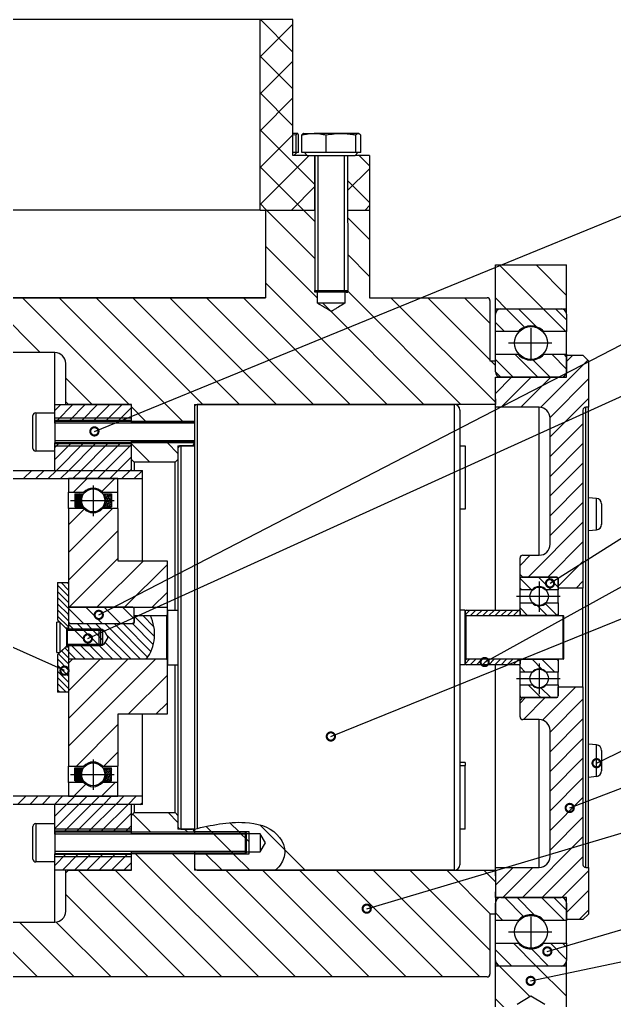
# Model space of a CAD drawing. Header units: millimetres. Extents: x 56 to 1245, y 45 to 886.
# Drawn here: x 532.7 to 605.2, y 420.2 to 539.6 of the extents above; entities that cross this region are included whole.
import ezdxf

# ---------------------------------------------------------------- set-up
doc = ezdxf.new("R2010")
doc.units = ezdxf.units.MM
doc.layers.get('0').update_dxf_attribs({"color": 3})

# ---------------------------------------------------------------- blocks, each defined once
blk = doc.blocks.new('_DotSmall')
at = {"color": 0, "linetype": 'ByBlock', "const_width": 0.5}
blk.add_lwpolyline([(-0.0625, 0, 1), (0.0625, 0, 1)], format="xyb", close=True, dxfattribs=at)

msp = doc.modelspace()

# ---------------------------------------------------------------- linework, layer by layer
at = {"layer": 'Defpoints', "linetype": 'Continuous', "lineweight": -3}
for p, q in [((562.02, 539.57), (528.69, 539.57)), ((562.02, 516.38), (562.02, 539.57)), ((566.02, 539.57), (562.02, 539.57)), ((562.07, 539.57), (562.02, 539.51)), ((566.02, 535.62), (562.07, 539.57)), ((566.02, 523.05), (566.02, 539.57)), ((566.02, 539.02), (562.02, 535.02)), ((566.02, 531.13), (562.02, 535.13)), ((566.02, 534.53), (562.02, 530.53)), ((566.02, 526.64), (562.02, 530.64)), ((566.02, 530.04), (562.02, 526.04)), ((568.69, 519.48), (562.02, 526.15)), ((566.02, 525.55), (562.02, 521.55)), ((566.56, 525.71), (566.02, 525.71)), ((566.02, 525.6), (566.42, 525.53)), ((566.42, 523.38), (566.42, 525.53)), ((567.09, 523.38), (567.09, 525.53)), ((567.35, 525.71), (567.31, 525.7)), ((567.35, 525.71), (568.59, 525.71)), ((571.88, 525.71), (568.59, 525.71)), ((570.09, 523.38), (570.09, 525.53)), ((573.98, 525.71), (571.88, 525.71)), ((573.68, 523.38), (573.68, 525.53)), ((574.02, 525.71), (573.98, 525.71)), ((574.06, 525.7), (574.02, 525.71)), ((574.28, 523.38), (574.28, 525.53)), ((568, 523.05), (562.02, 517.06)), ((566.42, 523.38), (566.02, 523.38)), ((567.77, 523.05), (566.02, 523.05)), ((566.15, 523.05), (566.48, 523.38)), ((566.7, 523.38), (566.42, 523.38)), ((570.09, 523.38), (567.09, 523.38)), ((567.44, 523.38), (567.77, 523.05)), ((567.77, 523.05), (573.6, 523.05)), ((568.69, 516.38), (568.69, 523.05)), ((569.05, 523.05), (569.05, 506.38)), ((573.68, 523.38), (570.09, 523.38)), ((572.32, 506.38), (572.32, 523.05)), ((572.68, 523.05), (572.68, 516.38)), ((573.6, 523.05), (573.93, 523.38)), ((575.35, 523.05), (573.6, 523.05)), ((574.28, 523.38), (573.68, 523.38)), ((575.35, 521.79), (574.1, 523.05)), ((575.35, 523.05), (575.35, 516.38)), ((567.29, 516.38), (562.02, 521.66)), ((575.35, 521.42), (572.68, 518.75)), ((575.35, 517.3), (572.68, 519.97)), ((568.69, 519.24), (565.83, 516.38)), ((562.8, 516.38), (562.02, 517.17)), ((575.35, 516.93), (574.81, 516.38)), ((562.02, 516.38), (528.69, 516.38)), ((562.02, 516.38), (568.69, 516.38)), ((562.69, 516.38), (562.69, 505.71)), ((562.69, 516.38), (568.69, 516.38)), ((568.69, 510.5), (562.8, 516.38)), ((568.69, 514.99), (567.29, 516.38)), ((572.68, 516.38), (575.35, 516.38)), ((575.35, 516.38), (575.35, 505.71)), ((575.35, 512.81), (572.68, 515.48)), ((569.02, 505.68), (562.69, 512.01)), ((575.35, 508.32), (572.69, 510.99)), ((590.69, 509.71), (599.35, 509.71)), ((590.69, 504.38), (590.69, 509.71)), ((591.16, 509.71), (596.49, 504.38)), ((595.65, 509.71), (599.35, 506.01)), ((599.35, 504.38), (599.35, 509.71)), ((577.49, 492.71), (562.69, 507.52)), ((568.69, 506.58), (572.66, 506.58)), ((572.46, 506.38), (568.89, 506.38)), ((569.02, 505.05), (569.02, 506.38)), ((572.35, 506.38), (572.35, 505.05)), ((572.49, 506.38), (572.46, 506.38)), ((572.66, 506.58), (572.69, 506.58)), ((586.47, 492.71), (572.69, 506.5)), ((562.69, 505.71), (528.02, 505.71)), ((535.24, 499.05), (528.57, 505.71)), ((546.06, 492.71), (533.06, 505.71)), ((552.55, 490.71), (537.55, 505.71)), ((555.04, 492.71), (542.04, 505.71)), ((559.53, 492.71), (546.53, 505.71)), ((564.02, 492.71), (551.02, 505.71)), ((568.51, 492.71), (555.51, 505.71)), ((573, 492.71), (560, 505.71)), ((572.35, 505.05), (569.02, 505.05)), ((581.98, 492.71), (569.65, 505.05)), ((590.69, 492.99), (577.96, 505.71)), ((590.02, 498.15), (582.45, 505.71)), ((590.02, 502.64), (586.94, 505.71)), ((590.02, 505.38), (590.02, 498.05)), ((590.69, 505.7), (592, 504.38)), ((590.69, 504.38), (599.35, 504.38)), ((590.69, 503.71), (590.69, 504.38)), ((591.35, 504.38), (598.69, 504.38)), ((594.24, 502.14), (592, 504.38)), ((595.71, 502.17), (593.5, 504.38)), ((599.27, 501.6), (596.49, 504.38)), ((599.35, 503.02), (597.99, 504.38)), ((599.35, 503.71), (599.35, 504.38)), ((590.69, 501.6), (590.69, 503.71)), ((591.79, 501.6), (590.69, 502.7)), ((599.35, 503.71), (599.35, 501.6)), ((593.47, 501.6), (590.69, 501.6)), ((590.69, 498.83), (590.69, 501.6)), ((599.35, 501.6), (596.56, 501.6)), ((599.35, 498.83), (599.35, 501.6)), ((537.02, 499.05), (501.02, 499.05)), ((537.02, 492.71), (537.02, 499.05)), ((590.02, 498.05), (590.69, 498.05)), ((590.69, 497.48), (590.12, 498.05)), ((590.69, 498.83), (593.47, 498.83)), ((590.69, 496.71), (590.69, 498.83)), ((592.85, 496.05), (590.69, 498.21)), ((595.85, 496.05), (593.07, 498.83)), ((597.34, 496.05), (595.24, 498.15)), ((596.17, 492.37), (601.93, 498.14)), ((596.56, 498.83), (599.35, 498.83)), ((599.35, 497.03), (597.56, 498.83)), ((599.35, 498.53), (599.05, 498.83)), ((599.35, 498.83), (599.35, 496.71)), ((599.35, 498.71), (601.35, 498.71)), ((599.35, 496.05), (599.35, 498.71)), ((599.35, 497.95), (600.11, 498.71)), ((602.02, 498.05), (601.35, 498.71)), ((538.35, 493.05), (538.35, 497.71)), ((591.35, 496.05), (590.69, 496.72)), ((541.57, 492.71), (538.35, 495.93)), ((590.69, 496.05), (599.35, 496.05)), ((590.69, 493.41), (590.69, 496.05)), ((590.69, 494.08), (592.66, 496.05)), ((598.69, 496.05), (591.35, 496.05)), ((591.38, 492.38), (595.05, 496.05)), ((593.78, 492.38), (597.45, 496.05)), ((597.35, 491.16), (602.02, 495.83)), ((538.35, 493.05), (538.69, 492.71)), ((538.35, 492.71), (538.35, 493.05)), ((590.69, 492.38), (590.69, 493.41)), ((590.69, 493.41), (590.69, 492.71)), ((597.35, 488.77), (602.02, 493.44)), ((537.02, 492.71), (546.35, 492.71)), ((537.02, 490.78), (537.02, 492.71)), ((537.02, 492), (537.73, 492.71)), ((537.29, 490.78), (539.23, 492.71)), ((546.35, 492.71), (538.69, 492.71)), ((538.79, 490.78), (540.72, 492.71)), ((540.29, 490.78), (542.22, 492.71)), ((541.78, 490.78), (543.72, 492.71)), ((543.28, 490.78), (545.21, 492.71)), ((544.78, 490.78), (546.35, 492.36)), ((546.35, 490.48), (546.35, 492.71)), ((546.35, 490.78), (546.35, 492.71)), ((548.06, 490.71), (546.35, 492.42)), ((554.02, 492.71), (585.69, 492.71)), ((554.02, 492.71), (554.02, 487.71)), ((554.02, 492.38), (554.02, 490.48)), ((590.69, 492.71), (554.35, 492.71)), ((586.35, 492.05), (586.35, 487.71)), ((596.02, 492.38), (590.69, 492.38)), ((590.69, 467.71), (590.69, 492.38)), ((596.02, 474.38), (596.02, 492.38)), ((601.35, 492.05), (601.35, 470.38)), ((602.02, 492.38), (601.69, 492.38)), ((601.69, 469.05), (601.69, 492.38)), ((602.02, 469.05), (602.02, 492.38)), ((534.35, 487.38), (534.35, 491.38)), ((534.69, 491.71), (537.02, 491.71)), ((534.69, 491.71), (534.69, 487.05)), ((537.02, 490.71), (537.02, 491.71)), ((546.35, 490.78), (537.02, 490.78)), ((537.02, 490.71), (554.02, 490.71)), ((546.27, 490.78), (546.35, 490.86)), ((597.35, 475.71), (597.35, 491.05)), ((554.02, 490.48), (546.35, 490.48)), ((597.35, 486.38), (601.35, 490.38)), ((546.35, 486.05), (546.35, 488.28)), ((546.35, 488.28), (554.02, 488.28)), ((554.02, 488.28), (554.02, 488.05)), ((537.02, 487.05), (534.69, 487.05)), ((554.02, 488.05), (537.02, 488.05)), ((537.02, 487.05), (537.02, 488.05)), ((537.02, 487.98), (546.35, 487.98)), ((537.02, 484.71), (537.02, 487.98)), ((537.02, 487.51), (537.49, 487.98)), ((537.02, 486.02), (538.98, 487.98)), ((537.21, 484.71), (540.48, 487.98)), ((538.71, 484.71), (541.98, 487.98)), ((540.21, 484.71), (543.47, 487.98)), ((541.7, 484.71), (544.97, 487.98)), ((543.2, 484.71), (546.35, 487.87)), ((546.35, 484.71), (546.35, 487.98)), ((548.57, 485.71), (546.35, 487.93)), ((552.02, 486.76), (550.73, 488.05)), ((552.02, 487.71), (554.02, 487.71)), ((552.02, 487.71), (552.02, 486.15)), ((552.02, 487.38), (552.02, 486.05)), ((553.69, 487.71), (552.35, 487.71)), ((586.35, 487.71), (587.02, 487.71)), ((587.02, 487.71), (587.02, 479.98)), ((597.35, 483.98), (601.35, 487.98)), ((544.7, 484.71), (546.35, 486.37)), ((546.35, 486.05), (546.69, 485.71)), ((551.69, 485.71), (552.02, 486.05)), ((552.02, 486.05), (552.02, 486.04)), ((552.02, 486.04), (552.02, 483.95)), ((516.69, 484.71), (547.69, 484.71)), ((533.22, 483.71), (534.22, 484.71)), ((534.72, 483.71), (535.72, 484.71)), ((536.21, 483.71), (537.21, 484.71)), ((537.02, 484.71), (546.35, 484.71)), ((537.71, 483.71), (538.71, 484.71)), ((539.21, 483.71), (540.21, 484.71)), ((540.7, 483.71), (541.7, 484.71)), ((542.2, 483.71), (543.2, 484.71)), ((543.7, 483.71), (544.7, 484.71)), ((545.19, 483.71), (546.19, 484.71)), ((546.19, 484.71), (546.35, 484.87)), ((551.69, 485.71), (546.69, 485.71)), ((546.69, 485.71), (546.69, 484.71)), ((546.69, 483.71), (547.69, 484.71)), ((547.69, 483.71), (547.69, 484.71)), ((551.69, 467.71), (551.69, 485.71)), ((597.35, 481.59), (601.35, 485.59)), ((516.69, 483.71), (547.69, 483.71)), ((544.69, 483.71), (538.69, 483.71)), ((538.69, 483.71), (538.69, 482.04)), ((540.96, 483.71), (539.29, 482.04)), ((544.33, 483.71), (542.74, 482.12)), ((544.69, 482.04), (544.69, 483.71)), ((547.69, 473.71), (547.69, 483.71)), ((552.02, 483.95), (552.02, 467.71)), ((597.35, 479.19), (601.35, 483.19)), ((538.69, 482.04), (540.56, 482.04)), ((538.69, 480.05), (538.69, 482.04)), ((539.46, 481.72), (539.58, 481.85)), ((539.46, 481.57), (539.73, 481.85)), ((539.46, 481.42), (539.88, 481.85)), ((539.46, 481.27), (540.03, 481.85)), ((539.46, 481.12), (540.18, 481.85)), ((539.46, 480.98), (540.33, 481.85)), ((539.57, 481.68), (539.46, 481.79)), ((539.46, 480.83), (540.41, 481.78)), ((539.64, 481.46), (539.46, 481.64)), ((539.46, 480.68), (540.29, 481.51)), ((539.49, 481.31), (539.46, 481.34)), ((539.46, 480.53), (540.24, 481.31)), ((539.57, 481.08), (539.46, 481.19)), ((539.46, 480.38), (540.22, 481.14)), ((539.72, 481.23), (539.53, 481.42)), ((539.79, 481.61), (539.6, 481.79)), ((539.79, 481.01), (539.6, 481.19)), ((539.87, 481.38), (539.68, 481.57)), ((539.72, 481.83), (539.7, 481.85)), ((539.94, 481.16), (539.75, 481.34)), ((540.02, 481.53), (539.83, 481.72)), ((540.02, 480.93), (539.83, 481.12)), ((539.94, 481.76), (539.85, 481.85)), ((540.09, 481.31), (539.9, 481.49)), ((540.17, 481.08), (539.98, 481.27)), ((540.17, 481.68), (540, 481.85)), ((540.24, 481.46), (540.05, 481.64)), ((540.24, 481.31), (540.13, 481.42)), ((540.35, 481.65), (540.2, 481.79)), ((540.22, 481.17), (540.2, 481.19)), ((540.3, 481.54), (540.28, 481.57)), ((540.32, 481.83), (540.3, 481.85)), ((540.45, 481.84), (540.45, 481.85)), ((540.56, 482.03), (540.56, 482.04)), ((542.81, 482.03), (542.81, 482.04)), ((542.81, 482.04), (544.69, 482.04)), ((542.97, 481.79), (542.97, 481.79)), ((543.01, 481.83), (543.03, 481.85)), ((543.01, 481.68), (543.14, 481.81)), ((543.05, 481.58), (543.08, 481.61)), ((543.1, 481.48), (543.29, 481.66)), ((543.12, 481.64), (543.12, 481.64)), ((543.12, 481.34), (543.23, 481.46)), ((543.14, 481.22), (543.18, 481.25)), ((543.15, 480.92), (543.33, 481.1)), ((543.16, 481.68), (543.33, 481.85)), ((543.16, 481.08), (543.16, 481.08)), ((543.2, 481.12), (543.38, 481.31)), ((543.22, 481.29), (543.22, 481.29)), ((543.25, 481.33), (543.44, 481.51)), ((543.27, 481.49), (543.27, 481.49)), ((543.31, 481.53), (543.5, 481.72)), ((543.33, 481.7), (543.33, 481.7)), ((543.35, 480.97), (543.53, 481.16)), ((543.37, 481.74), (543.48, 481.85)), ((543.37, 481.14), (543.37, 481.14)), ((543.4, 481.18), (543.59, 481.36)), ((543.42, 481.34), (543.42, 481.34)), ((543.46, 481.38), (543.65, 481.57)), ((543.48, 481.55), (543.48, 481.55)), ((543.52, 481.59), (543.7, 481.77)), ((543.53, 481.76), (543.53, 481.76)), ((543.55, 481.03), (543.74, 481.21)), ((543.57, 481.79), (543.63, 481.85)), ((543.57, 481.19), (543.57, 481.19)), ((543.61, 481.23), (543.8, 481.42)), ((543.63, 481.4), (543.63, 481.4)), ((543.66, 481.44), (543.85, 481.63)), ((543.68, 481.61), (543.68, 481.61)), ((543.7, 480.88), (543.89, 481.06)), ((543.72, 481.64), (543.91, 481.83)), ((543.74, 481.81), (543.74, 481.81)), ((543.76, 481.08), (543.91, 481.23)), ((543.78, 481.25), (543.78, 481.25)), ((543.81, 481.29), (543.91, 481.38)), ((543.83, 481.46), (543.83, 481.46)), ((543.87, 481.49), (543.91, 481.53)), ((543.89, 481.66), (543.89, 481.66)), ((544.69, 480.05), (544.69, 482.04)), ((603.01, 481.29), (602.02, 481.38)), ((603.01, 479.93), (603.01, 481.29)), ((540.56, 480.05), (538.69, 480.05)), ((544.04, 480.05), (538.69, 474.7)), ((540.61, 480), (538.69, 478.07)), ((539.64, 480.86), (539.46, 481.04)), ((539.49, 480.71), (539.46, 480.74)), ((539.57, 480.48), (539.46, 480.59)), ((539.64, 480.26), (539.46, 480.44)), ((539.48, 480.25), (540.22, 480.99)), ((539.72, 480.63), (539.53, 480.82)), ((539.79, 480.41), (539.6, 480.6)), ((539.63, 480.25), (540.23, 480.85)), ((539.87, 480.78), (539.68, 480.97)), ((539.8, 480.25), (539.68, 480.37)), ((539.94, 480.56), (539.75, 480.75)), ((539.78, 480.25), (540.26, 480.72)), ((540.02, 480.33), (539.83, 480.52)), ((540.09, 480.71), (539.9, 480.9)), ((539.95, 480.25), (539.9, 480.3)), ((539.93, 480.25), (540.29, 480.6)), ((540.17, 480.48), (539.98, 480.67)), ((540.23, 480.87), (540.05, 481.05)), ((540.24, 480.26), (540.05, 480.45)), ((540.08, 480.25), (540.33, 480.5)), ((540.26, 480.68), (540.13, 480.82)), ((540.34, 480.46), (540.2, 480.6)), ((540.23, 480.25), (540.37, 480.39)), ((540.4, 480.25), (540.28, 480.37)), ((540.38, 480.25), (540.43, 480.3)), ((544.69, 480.05), (542.81, 480.05)), ((542.94, 480.26), (542.94, 480.26)), ((542.97, 480.3), (543.16, 480.48)), ((543.06, 480.53), (543.22, 480.69)), ((543.07, 480.25), (543.1, 480.28)), ((543.12, 480.74), (543.27, 480.9)), ((543.14, 480.32), (543.14, 480.32)), ((543.18, 480.35), (543.37, 480.54)), ((543.2, 480.52), (543.2, 480.52)), ((543.22, 480.25), (543.31, 480.33)), ((543.23, 480.56), (543.42, 480.75)), ((543.25, 480.73), (543.25, 480.73)), ((543.29, 480.76), (543.48, 480.95)), ((543.31, 480.93), (543.31, 480.93)), ((543.35, 480.37), (543.35, 480.37)), ((543.37, 480.25), (543.52, 480.39)), ((543.38, 480.41), (543.57, 480.6)), ((543.4, 480.58), (543.4, 480.58)), ((543.44, 480.61), (543.63, 480.8)), ((543.46, 480.78), (543.46, 480.78)), ((543.5, 480.82), (543.68, 481.01)), ((543.52, 480.99), (543.52, 480.99)), ((543.53, 480.26), (543.72, 480.45)), ((543.55, 480.43), (543.55, 480.43)), ((543.59, 480.47), (543.78, 480.65)), ((543.61, 480.63), (543.61, 480.63)), ((543.65, 480.67), (543.83, 480.86)), ((543.66, 480.84), (543.66, 480.84)), ((543.7, 480.28), (543.7, 480.28)), ((543.72, 481.05), (543.72, 481.05)), ((543.74, 480.32), (543.91, 480.49)), ((543.76, 480.48), (543.76, 480.48)), ((543.8, 480.52), (543.91, 480.64)), ((543.81, 480.69), (543.81, 480.69)), ((543.82, 480.25), (543.87, 480.3)), ((543.85, 480.73), (543.91, 480.79)), ((543.87, 480.9), (543.87, 480.9)), ((543.91, 480.93), (543.91, 480.94)), ((543.91, 480.33), (543.91, 480.33)), ((544.69, 480.05), (544.69, 473.71)), ((587.02, 479.98), (586.35, 479.98)), ((586.35, 479.98), (586.35, 467.71)), ((597.35, 476.8), (601.35, 480.8)), ((603.01, 477.47), (603.01, 479.93)), ((603.62, 480.63), (603.62, 479.97)), ((603.62, 479.99), (603.62, 479.5)), ((603.62, 479.74), (603.62, 479.74)), ((603.62, 479.5), (603.62, 479.49)), ((603.62, 479.49), (603.62, 478.28)), ((603.62, 479.49), (603.62, 479.49)), ((594.67, 471.71), (601.35, 478.4)), ((603.62, 478.28), (603.62, 478.25)), ((603.62, 478.24), (603.62, 478.1)), ((544.69, 477.33), (538.69, 471.33)), ((602.02, 477.38), (603.01, 477.47)), ((597.06, 471.71), (601.35, 476.01)), ((544.69, 473.97), (538.77, 468.05)), ((593.69, 473.13), (594.94, 474.38)), ((593.69, 472.05), (593.69, 474.05)), ((594.02, 474.38), (596.02, 474.38)), ((547.8, 473.71), (542.14, 468.05)), ((544.69, 473.71), (550.69, 473.71)), ((550.69, 473.23), (545.5, 468.05)), ((550.69, 473.71), (550.69, 467.11)), ((598.35, 470.61), (601.35, 473.61)), ((593.69, 472.05), (594.02, 471.71)), ((593.69, 471.51), (593.69, 472.05)), ((595.09, 470.16), (593.69, 471.56)), ((593.69, 470.16), (593.69, 471.51)), ((593.89, 471.71), (598.15, 471.71)), ((598.15, 471.71), (594.02, 471.71)), ((597.49, 470.16), (595.93, 471.71)), ((598.35, 470.49), (597.13, 471.71)), ((598.35, 470.38), (598.35, 471.51)), ((598.35, 471.51), (598.35, 470.16)), ((537.35, 471.05), (538.69, 471.05)), ((537.35, 471.05), (537.35, 466.51)), ((537.35, 470.73), (538.69, 469.39)), ((537.78, 471.05), (538.69, 470.14)), ((538.53, 471.05), (538.69, 470.89)), ((538.69, 471.05), (538.69, 465.51)), ((593.9, 470.16), (593.69, 470.37)), ((601.35, 470.38), (598.35, 470.38)), ((600.52, 470.38), (601.35, 471.22)), ((601.35, 458.38), (601.35, 470.38)), ((537.35, 469.98), (538.69, 468.64)), ((537.35, 469.23), (538.69, 467.9)), ((550.69, 469.86), (548.87, 468.05)), ((595.16, 470.16), (593.69, 470.16)), ((593.69, 468.6), (593.69, 470.16)), ((598.35, 470.16), (596.88, 470.16)), ((598.35, 468.6), (598.35, 470.16)), ((537.35, 468.48), (538.69, 467.15)), ((542.78, 466.05), (540.78, 468.05)), ((545.02, 466.05), (543.02, 468.05)), ((546.69, 466.63), (545.27, 468.05)), ((593.69, 468.6), (595.16, 468.6)), ((593.69, 467.25), (593.69, 468.6)), ((594.61, 467.05), (593.69, 467.97)), ((597.01, 467.05), (595.81, 468.24)), ((598.2, 467.05), (596.76, 468.49)), ((596.88, 468.6), (598.35, 468.6)), ((598.35, 468.6), (598.35, 467.25)), ((601.69, 436.38), (601.69, 469.05)), ((602.02, 436.38), (602.02, 469.05)), ((537.35, 467.73), (538.69, 466.4)), ((537.35, 466.98), (538.69, 465.65)), ((540.53, 466.05), (538.69, 467.89)), ((538.69, 467.88), (538.69, 467.05)), ((538.69, 466.98), (538.69, 466.21)), ((546.69, 467.05), (550.62, 467.05)), ((549.16, 464.49), (546.69, 466.96)), ((549.09, 465.68), (547.72, 467.05)), ((550.62, 467.05), (550.69, 467.11)), ((550.75, 467.71), (550.69, 467.65)), ((550.69, 467.65), (550.69, 467.11)), ((587.02, 467.65), (586.95, 467.71)), ((587.15, 467.71), (587.02, 467.58)), ((587.02, 467.65), (587.02, 467.11)), ((587.02, 467.58), (587.02, 467.18)), ((587.02, 467.18), (587.15, 467.05)), ((587.02, 467.11), (587.09, 467.05)), ((587.56, 467.71), (587.03, 467.18)), ((587.09, 467.05), (598.95, 467.05)), ((587.15, 467.71), (593.55, 467.71)), ((587.15, 467.05), (593.55, 467.05)), ((588.31, 467.71), (587.65, 467.05)), ((589.06, 467.71), (588.39, 467.05)), ((589.81, 467.71), (589.14, 467.05)), ((590.56, 467.71), (589.89, 467.05)), ((591.31, 467.71), (590.64, 467.05)), ((592.06, 467.71), (591.39, 467.05)), ((592.8, 467.71), (592.14, 467.05)), ((593.55, 467.71), (592.89, 467.05)), ((593.69, 467.58), (593.55, 467.71)), ((593.55, 467.05), (593.69, 467.18)), ((593.69, 467.58), (593.69, 467.18)), ((593.69, 467.18), (593.69, 467.05)), ((598.15, 467.05), (593.89, 467.05)), ((598.35, 467.25), (598.35, 467.05)), ((599.02, 466.98), (598.95, 467.05)), ((599.02, 461.78), (599.02, 466.98)), ((537.64, 466.23), (537.25, 466.23)), ((537.25, 464.8), (537.25, 466.23)), ((538.35, 465.51), (537.35, 466.51)), ((538.47, 465.4), (537.64, 466.23)), ((537.64, 466.23), (537.64, 462.53)), ((539.28, 465.38), (538.69, 465.98)), ((540.41, 465.38), (539.74, 466.05)), ((541.53, 465.38), (540.86, 466.05)), ((542.65, 465.38), (541.99, 466.05)), ((547.44, 461.71), (543.11, 466.05)), ((548.32, 461.96), (544.23, 466.05)), ((548.72, 462.68), (545.35, 466.05)), ((549.01, 463.51), (546.48, 466.05)), ((537.25, 462.53), (537.25, 464.8)), ((538.69, 465.51), (538.35, 465.51)), ((538.47, 463.36), (538.47, 465.4)), ((542.4, 465.38), (538.51, 465.38)), ((538.51, 465.38), (538.51, 463.38)), ((538.58, 465.31), (538.58, 465.38)), ((538.58, 465.09), (538.58, 465.31)), ((542.58, 465.2), (538.58, 465.2)), ((538.58, 464.76), (538.58, 465.09)), ((538.58, 464.38), (538.58, 464.76)), ((538.58, 464), (538.58, 464.38)), ((538.69, 465.38), (541.69, 465.38)), ((543.02, 465.21), (538.69, 465.21)), ((541.12, 463.55), (539.45, 465.21)), ((542.24, 463.55), (540.57, 465.21)), ((542.81, 464.1), (541.7, 465.21)), ((542.58, 465.2), (542.4, 465.38)), ((542.4, 463.38), (542.4, 465.38)), ((542.58, 465.2), (542.58, 463.56)), ((542.58, 465.2), (542.58, 463.56)), ((542.81, 465.22), (542.65, 465.38)), ((543.52, 464.38), (543.02, 465.21)), ((543.02, 463.55), (543.52, 464.38)), ((546.32, 461.71), (543.32, 464.71)), ((537.35, 462.25), (538.35, 463.25)), ((537.64, 462.53), (538.47, 463.36)), ((538.35, 463.25), (538.69, 463.25)), ((538.51, 463.38), (542.4, 463.38)), ((538.58, 463.67), (538.58, 464)), ((538.58, 463.38), (538.58, 463.67)), ((538.58, 463.56), (542.58, 463.56)), ((538.69, 463.55), (538.69, 461.78)), ((538.69, 463.55), (543.02, 463.55)), ((541.69, 463.38), (538.69, 463.38)), ((538.69, 463.25), (538.69, 457.71)), ((540.71, 461.71), (538.87, 463.55)), ((541.83, 461.71), (540, 463.55)), ((542.95, 461.71), (541.28, 463.38)), ((542.4, 463.38), (542.58, 463.56)), ((542.41, 463.38), (542.4, 463.39)), ((544.07, 461.71), (542.41, 463.38)), ((545.2, 461.71), (543.15, 463.76)), ((537.25, 462.53), (537.64, 462.53)), ((537.35, 462.25), (537.35, 457.71)), ((537.47, 462.37), (538.69, 461.16)), ((537.85, 462.75), (538.69, 461.91)), ((538.22, 463.12), (538.69, 462.66)), ((539.58, 461.71), (538.69, 462.61)), ((537.35, 461.75), (538.69, 460.41)), ((537.35, 461), (538.69, 459.66)), ((538.69, 461.78), (538.75, 461.71)), ((550.62, 461.71), (538.69, 461.71)), ((538.69, 461.71), (538.69, 448.71)), ((549.27, 461.71), (538.69, 451.13)), ((545.9, 461.71), (538.69, 454.5)), ((542.54, 461.71), (538.69, 457.86)), ((539.17, 461.71), (538.69, 461.23)), ((550.62, 461.71), (538.75, 461.71)), ((550.69, 461.65), (550.62, 461.71)), ((550.69, 461.65), (550.69, 455.05)), ((550.69, 461.65), (550.69, 461.11)), ((550.69, 461.11), (550.75, 461.05)), ((551.69, 443.05), (551.69, 461.05)), ((552.02, 461.05), (552.02, 444.81)), ((586.35, 461.05), (586.35, 448.78)), ((586.95, 461.05), (587.02, 461.11)), ((587.15, 461.71), (587.02, 461.58)), ((587.09, 461.71), (587.02, 461.65)), ((587.55, 461.71), (587.02, 461.18)), ((587.02, 461.65), (587.02, 461.11)), ((587.02, 461.58), (587.02, 461.18)), ((587.02, 461.18), (587.15, 461.05)), ((598.95, 461.71), (587.09, 461.71)), ((593.55, 461.71), (587.15, 461.71)), ((593.55, 461.05), (587.15, 461.05)), ((588.3, 461.71), (587.63, 461.05)), ((589.05, 461.71), (588.38, 461.05)), ((589.8, 461.71), (589.13, 461.05)), ((590.55, 461.71), (589.88, 461.05)), ((591.29, 461.71), (590.63, 461.05)), ((590.69, 436.38), (590.69, 461.05)), ((592.04, 461.71), (591.38, 461.05)), ((592.79, 461.71), (592.12, 461.05)), ((593.54, 461.71), (592.87, 461.05)), ((593.69, 461.58), (593.55, 461.71)), ((593.55, 461.05), (593.69, 461.18)), ((593.69, 461.71), (593.69, 461.58)), ((593.69, 461.53), (593.87, 461.71)), ((593.69, 461.58), (593.69, 461.18)), ((593.69, 460.16), (593.69, 461.51)), ((594.32, 460.16), (593.69, 460.79)), ((593.89, 461.71), (598.15, 461.71)), ((596.39, 460.48), (595.16, 461.71)), ((597.91, 460.16), (596.35, 461.71)), ((598.35, 461.71), (598.35, 461.51)), ((598.35, 461.51), (598.35, 460.16)), ((598.95, 461.71), (599.02, 461.78)), ((537.35, 460.25), (538.69, 458.92)), ((550.69, 459.76), (545.97, 455.05)), ((593.69, 458.6), (593.69, 460.16)), ((595.16, 460.16), (593.69, 460.16)), ((598.35, 460.16), (596.88, 460.16)), ((598.3, 460.16), (598.35, 460.21)), ((598.35, 458.6), (598.35, 460.16)), ((537.35, 459.5), (538.69, 458.17)), ((537.35, 458.75), (538.39, 457.71)), ((593.69, 458.6), (595.16, 458.6)), ((593.69, 457.25), (593.69, 458.6)), ((596.23, 457.05), (594.67, 458.6)), ((596.43, 454.32), (600.49, 458.38)), ((596.88, 458.6), (598.35, 458.6)), ((598.35, 458.52), (598.27, 458.6)), ((598.35, 458.6), (598.35, 457.25)), ((598.35, 457.25), (598.35, 458.38)), ((598.35, 458.38), (601.35, 458.38)), ((601.35, 458.38), (601.35, 436.71)), ((537.35, 458), (537.64, 457.71)), ((538.69, 457.71), (537.35, 457.71)), ((593.69, 456.71), (593.69, 457.25)), ((593.83, 457.06), (593.69, 457.19)), ((597.43, 457.05), (596.23, 458.24)), ((550.69, 456.39), (549.34, 455.05)), ((594.02, 457.05), (593.69, 456.71)), ((593.69, 456.37), (594.37, 457.05)), ((593.69, 454.71), (593.69, 456.71)), ((598.15, 457.05), (593.89, 457.05)), ((594.02, 457.05), (598.15, 457.05)), ((594.1, 454.38), (596.76, 457.05)), ((597.35, 452.85), (601.35, 456.85)), ((550.69, 455.05), (544.69, 455.05)), ((544.69, 455.05), (544.69, 448.71)), ((547.69, 445.05), (547.69, 455.05)), ((544.69, 453.76), (539.64, 448.71)), ((596.02, 454.38), (594.02, 454.38)), ((596.02, 436.38), (596.02, 454.38)), ((597.35, 450.45), (601.35, 454.45)), ((597.35, 437.71), (597.35, 453.05)), ((597.35, 448.06), (601.35, 452.06)), ((603.01, 451.29), (602.02, 451.38)), ((603.01, 450.66), (603.01, 451.29)), ((544.69, 450.39), (543, 448.71)), ((603.01, 447.47), (603.01, 450.66)), ((603.62, 450.63), (603.62, 450.39)), ((603.62, 450.42), (603.62, 450.04)), ((603.62, 450.04), (603.62, 450.01)), ((587.02, 449.17), (586.35, 449.17)), ((587.02, 449.16), (586.35, 449.16)), ((587.02, 449.17), (587.02, 449.16)), ((587.02, 449.16), (587.02, 448.78)), ((597.35, 445.66), (601.35, 449.66)), ((603.62, 450.01), (603.62, 448.64)), ((538.69, 448.71), (540.56, 448.71)), ((538.69, 446.72), (538.69, 448.71)), ((539.64, 448.5), (539.46, 448.32)), ((539.46, 448.39), (540.22, 447.63)), ((539.57, 448.28), (539.46, 448.17)), ((539.46, 448.24), (540.24, 447.46)), ((539.46, 448.09), (540.29, 447.25)), ((539.49, 448.05), (539.46, 448.02)), ((539.46, 447.94), (540.41, 446.98)), ((539.64, 447.91), (539.46, 447.72)), ((539.46, 447.79), (540.33, 446.91)), ((539.57, 447.68), (539.46, 447.57)), ((539.46, 447.64), (540.18, 446.91)), ((539.48, 448.51), (540.22, 447.78)), ((539.72, 448.13), (539.53, 447.94)), ((539.79, 448.35), (539.6, 448.17)), ((539.79, 447.76), (539.6, 447.57)), ((539.63, 448.51), (540.23, 447.91)), ((539.8, 448.51), (539.68, 448.39)), ((539.87, 447.98), (539.68, 447.79)), ((539.94, 448.2), (539.75, 448.02)), ((539.78, 448.51), (540.26, 448.04)), ((540.02, 448.43), (539.83, 448.24)), ((540.02, 447.83), (539.83, 447.64)), ((539.95, 448.51), (539.9, 448.47)), ((540.09, 448.05), (539.9, 447.87)), ((539.93, 448.51), (540.29, 448.16)), ((540.17, 448.28), (539.98, 448.09)), ((540.17, 447.68), (539.98, 447.49)), ((540.24, 448.5), (540.05, 448.32)), ((540.23, 447.89), (540.05, 447.72)), ((540.08, 448.51), (540.33, 448.27)), ((540.26, 448.08), (540.13, 447.94)), ((540.34, 448.31), (540.2, 448.17)), ((540.23, 448.51), (540.37, 448.37)), ((540.4, 448.51), (540.28, 448.39)), ((540.38, 448.51), (540.43, 448.47)), ((542.81, 448.71), (544.69, 448.71)), ((542.94, 448.5), (542.94, 448.5)), ((542.97, 448.47), (543.16, 448.28)), ((543.06, 448.23), (543.22, 448.07)), ((543.07, 448.51), (543.1, 448.49)), ((543.12, 448.02), (543.27, 447.87)), ((543.14, 448.45), (543.14, 448.45)), ((543.15, 447.84), (543.33, 447.66)), ((543.16, 447.68), (543.16, 447.68)), ((543.18, 448.41), (543.37, 448.22)), ((543.2, 448.24), (543.2, 448.24)), ((543.2, 447.64), (543.38, 447.46)), ((543.22, 448.51), (543.31, 448.43)), ((543.23, 448.2), (543.42, 448.02)), ((543.25, 448.04), (543.25, 448.04)), ((543.29, 448), (543.48, 447.81)), ((543.31, 447.83), (543.31, 447.83)), ((543.35, 448.39), (543.35, 448.39)), ((543.35, 447.79), (543.53, 447.61)), ((543.37, 448.51), (543.52, 448.37)), ((543.38, 448.35), (543.57, 448.17)), ((543.4, 448.19), (543.4, 448.19)), ((543.44, 448.15), (543.63, 447.96)), ((543.46, 447.98), (543.46, 447.98)), ((543.5, 447.94), (543.68, 447.76)), ((543.52, 447.77), (543.52, 447.77)), ((543.53, 448.5), (543.72, 448.32)), ((543.55, 448.34), (543.55, 448.34)), ((543.55, 447.74), (543.74, 447.55)), ((543.59, 448.3), (543.78, 448.11)), ((543.61, 448.13), (543.61, 448.13)), ((543.65, 448.09), (543.83, 447.91)), ((543.66, 447.92), (543.66, 447.92)), ((543.7, 448.49), (543.7, 448.49)), ((543.7, 447.89), (543.89, 447.7)), ((543.72, 447.72), (543.72, 447.72)), ((543.74, 448.45), (543.91, 448.28)), ((543.76, 448.28), (543.76, 448.28)), ((543.76, 447.68), (543.91, 447.53)), ((543.8, 448.24), (543.91, 448.13)), ((543.81, 448.07), (543.81, 448.07)), ((543.82, 448.51), (543.87, 448.47)), ((543.85, 448.04), (543.91, 447.98)), ((543.87, 447.87), (543.87, 447.87)), ((543.91, 448.43), (543.91, 448.43)), ((543.91, 447.83), (543.91, 447.83)), ((544.69, 446.72), (544.69, 448.71)), ((586.35, 448.78), (587.02, 448.78)), ((587.02, 441.05), (587.02, 448.78)), ((603.62, 448.64), (603.62, 448.62)), ((603.62, 448.61), (603.62, 448.27)), ((603.62, 448.3), (603.62, 448.13)), ((540.56, 446.72), (538.69, 446.72)), ((538.69, 446.72), (538.69, 445.05)), ((540.8, 446.51), (539.34, 445.05)), ((539.46, 447.49), (540.03, 446.91)), ((539.49, 447.46), (539.46, 447.42)), ((539.46, 447.34), (539.88, 446.91)), ((539.64, 447.31), (539.46, 447.12)), ((539.46, 447.19), (539.73, 446.91)), ((539.57, 447.08), (539.46, 446.97)), ((539.46, 447.04), (539.58, 446.91)), ((539.72, 447.53), (539.53, 447.34)), ((539.79, 447.16), (539.6, 446.97)), ((539.87, 447.38), (539.68, 447.19)), ((539.72, 446.93), (539.7, 446.91)), ((539.94, 447.61), (539.75, 447.42)), ((540.02, 447.23), (539.83, 447.04)), ((539.94, 447.01), (539.85, 446.91)), ((540.09, 447.46), (539.9, 447.27)), ((540.17, 447.08), (540, 446.91)), ((540.24, 447.31), (540.05, 447.12)), ((540.24, 447.46), (540.13, 447.34)), ((540.22, 447.59), (540.2, 447.57)), ((540.35, 447.11), (540.2, 446.97)), ((540.3, 447.22), (540.28, 447.19)), ((540.32, 446.93), (540.3, 446.91)), ((540.45, 446.92), (540.45, 446.91)), ((544.38, 446.72), (542.71, 445.05)), ((544.69, 446.72), (542.81, 446.72)), ((542.97, 446.97), (542.97, 446.97)), ((543.01, 447.08), (543.14, 446.95)), ((543.01, 446.93), (543.03, 446.91)), ((543.05, 447.19), (543.08, 447.16)), ((543.1, 447.29), (543.29, 447.1)), ((543.12, 447.42), (543.23, 447.31)), ((543.12, 447.12), (543.12, 447.12)), ((543.14, 447.55), (543.18, 447.51)), ((543.16, 447.08), (543.33, 446.91)), ((543.22, 447.47), (543.22, 447.47)), ((543.25, 447.44), (543.44, 447.25)), ((543.27, 447.27), (543.27, 447.27)), ((543.31, 447.23), (543.5, 447.04)), ((543.33, 447.06), (543.33, 447.06)), ((543.37, 447.62), (543.37, 447.62)), ((543.37, 447.03), (543.48, 446.91)), ((543.4, 447.59), (543.59, 447.4)), ((543.42, 447.42), (543.42, 447.42)), ((543.46, 447.38), (543.65, 447.19)), ((543.48, 447.21), (543.48, 447.21)), ((543.52, 447.18), (543.7, 446.99)), ((543.53, 447.01), (543.53, 447.01)), ((543.57, 447.57), (543.57, 447.57)), ((543.57, 446.97), (543.63, 446.91)), ((543.61, 447.53), (543.8, 447.34)), ((543.63, 447.36), (543.63, 447.36)), ((543.66, 447.33), (543.85, 447.14)), ((543.68, 447.16), (543.68, 447.16)), ((543.72, 447.12), (543.91, 446.93)), ((543.74, 446.95), (543.74, 446.95)), ((543.78, 447.51), (543.78, 447.51)), ((543.81, 447.47), (543.91, 447.38)), ((543.83, 447.31), (543.83, 447.31)), ((543.87, 447.27), (543.91, 447.23)), ((543.89, 447.1), (543.89, 447.1)), ((544.69, 445.05), (544.69, 446.72)), ((597.35, 443.27), (601.35, 447.27)), ((602.02, 447.38), (603.01, 447.47)), ((547.69, 445.05), (516.69, 445.05)), ((532.47, 444.05), (533.47, 445.05)), ((533.96, 444.05), (534.96, 445.05)), ((535.46, 444.05), (536.46, 445.05)), ((536.96, 444.05), (537.96, 445.05)), ((538.45, 444.05), (539.45, 445.05)), ((538.69, 445.05), (544.69, 445.05)), ((539.95, 444.05), (540.95, 445.05)), ((541.45, 444.05), (542.45, 445.05)), ((542.94, 444.05), (543.94, 445.05)), ((544.44, 444.05), (545.44, 445.05)), ((545.94, 444.05), (546.94, 445.05)), ((547.43, 444.05), (547.69, 444.3)), ((547.69, 444.05), (547.69, 445.05)), ((597.35, 440.88), (601.35, 444.88)), ((547.69, 444.05), (516.69, 444.05)), ((546.35, 444.05), (537.02, 444.05)), ((537.02, 440.78), (537.02, 444.05)), ((537.02, 442.61), (538.45, 444.05)), ((537.02, 441.12), (539.95, 444.05)), ((538.18, 440.78), (541.45, 444.05)), ((539.68, 440.78), (542.94, 444.05)), ((541.17, 440.78), (544.44, 444.05)), ((542.67, 440.78), (545.94, 444.05)), ((544.17, 440.78), (546.35, 442.97)), ((546.35, 440.78), (546.35, 444.05)), ((546.69, 443.05), (546.35, 442.71)), ((548.67, 440.71), (546.51, 442.87)), ((546.69, 444.05), (546.69, 443.05)), ((546.69, 443.05), (551.69, 443.05)), ((552.02, 441.85), (550.83, 443.05)), ((552.02, 442.71), (551.69, 443.05)), ((534.69, 441.71), (537.02, 441.71)), ((534.69, 441.71), (534.69, 437.05)), ((537.02, 440.71), (537.02, 441.71)), ((546.35, 440.48), (546.35, 442.71)), ((552.02, 442.72), (552.02, 442.71)), ((552.02, 442.71), (552.02, 441.38)), ((552.02, 442.61), (552.02, 441.05)), ((559.46, 440.71), (558.35, 441.82)), ((597.35, 438.48), (601.35, 442.48)), ((534.35, 437.38), (534.35, 441.38)), ((546.35, 440.78), (537.02, 440.78)), ((537.02, 440.71), (560.22, 440.71)), ((545.66, 440.78), (546.35, 441.47)), ((554.02, 440.48), (546.35, 440.48)), ((554.02, 441.05), (552.02, 441.05)), ((552.35, 441.05), (553.69, 441.05)), ((553.16, 440.71), (552.83, 441.05)), ((554.02, 441.05), (554.02, 440.48)), ((554.02, 440.71), (554.02, 440.48)), ((562.02, 440.48), (554.02, 440.48)), ((556.09, 440.71), (555.44, 441.37)), ((556.33, 440.48), (556.09, 440.71)), ((558.53, 438.28), (556.33, 440.48)), ((559.69, 440.48), (559.46, 440.71)), ((560.35, 439.82), (559.69, 440.48)), ((560.35, 440.58), (560.22, 440.71)), ((560.35, 438.18), (560.35, 440.58)), ((567.5, 436.05), (561.97, 441.57)), ((562.68, 439.38), (562.02, 440.48)), ((562.02, 440.48), (562.02, 438.28)), ((587.02, 441.05), (586.35, 441.05)), ((586.35, 441.05), (586.35, 436.71)), ((560.69, 439.49), (560.35, 439.82)), ((562.02, 438.28), (562.68, 439.38)), ((593.98, 432.71), (601.35, 440.09)), ((546.35, 436.05), (546.35, 438.28)), ((546.35, 438.28), (554.02, 438.28)), ((554.02, 438.28), (554.02, 436.38)), ((554.02, 438.28), (562.02, 438.28)), ((554.02, 438.28), (554.02, 436.05)), ((558.76, 438.05), (558.53, 438.28)), ((560.22, 438.05), (560.35, 438.18)), ((537.02, 437.05), (534.69, 437.05)), ((560.22, 438.05), (537.02, 438.05)), ((537.02, 437.05), (537.02, 438.05)), ((537.02, 437.98), (546.35, 437.98)), ((537.02, 436.05), (537.02, 437.98)), ((537.02, 436.63), (538.37, 437.98)), ((537.94, 436.05), (539.87, 437.98)), ((539.43, 436.05), (541.37, 437.98)), ((540.93, 436.05), (542.86, 437.98)), ((542.43, 436.05), (544.36, 437.98)), ((543.92, 436.05), (545.86, 437.98)), ((545.42, 436.05), (546.35, 436.98)), ((546.35, 436.05), (546.35, 437.98)), ((561.85, 423.05), (546.85, 438.05)), ((566.34, 423.05), (551.34, 438.05)), ((557.39, 436.05), (555.39, 438.05)), ((560.76, 436.05), (558.76, 438.05)), ((596.38, 432.71), (601.35, 437.69)), ((546.35, 436.05), (537.02, 436.05)), ((537.02, 429.71), (537.02, 436.05)), ((538.69, 436.05), (538.35, 435.71)), ((538.35, 435.71), (538.35, 436.05)), ((538.35, 431.05), (538.35, 435.71)), ((538.69, 436.05), (546.35, 436.05)), ((552.86, 423.05), (539.86, 436.05)), ((557.35, 423.05), (544.35, 436.05)), ((585.69, 436.05), (554.02, 436.05)), ((554.03, 436.05), (554.02, 436.05)), ((554.35, 436.05), (590.69, 436.05)), ((570.83, 423.05), (557.83, 436.05)), ((575.32, 423.05), (562.32, 436.05)), ((564.13, 436.05), (564.01, 436.17)), ((579.81, 423.05), (566.81, 436.05)), ((584.3, 423.05), (571.3, 436.05)), ((588.79, 423.05), (575.79, 436.05)), ((590.02, 426.31), (580.28, 436.05)), ((590.1, 430.71), (584.77, 436.05)), ((590.69, 434.62), (589.26, 436.05)), ((590.69, 436.38), (596.02, 436.38)), ((590.69, 435.35), (590.69, 436.38)), ((590.69, 434.21), (592.86, 436.38)), ((590.69, 436.05), (590.69, 435.35)), ((591.59, 432.71), (595.25, 436.38)), ((598.77, 432.71), (602.02, 435.96)), ((601.69, 436.38), (602.02, 436.38)), ((602.02, 436.38), (602.02, 435.75)), ((602.02, 436.38), (602.02, 435.35)), ((590.69, 435.35), (590.69, 430.71)), ((602.02, 435.35), (602.02, 430.71)), ((590.69, 432.71), (590.69, 433.41)), ((599.35, 430.9), (602.02, 433.57)), ((548.37, 423.05), (538.35, 433.07)), ((599.35, 432.71), (590.69, 432.71)), ((591.35, 432.71), (598.69, 432.71)), ((594.12, 430.42), (591.83, 432.71)), ((595.46, 430.58), (593.32, 432.71)), ((599.09, 429.94), (596.32, 432.71)), ((599.35, 431.18), (597.81, 432.71)), ((599.35, 430.05), (599.35, 432.71)), ((602.02, 433.01), (602.02, 432.38)), ((590.69, 429.94), (590.69, 432.05)), ((599.35, 432.05), (599.35, 429.94)), ((600.89, 430.05), (602.02, 431.17)), ((543.88, 423.05), (537.2, 429.73)), ((590.69, 430.71), (590.02, 430.71)), ((590.02, 430.71), (590.02, 423.38)), ((591.61, 429.94), (590.69, 430.86)), ((590.69, 427.16), (590.69, 429.94)), ((593.47, 429.94), (590.69, 429.94)), ((599.35, 429.94), (596.57, 429.94)), ((601.35, 430.05), (599.35, 430.05)), ((599.35, 427.16), (599.35, 429.94)), ((601.35, 430.05), (602.02, 430.71)), ((501.02, 429.71), (537.02, 429.71)), ((534.9, 423.05), (528.24, 429.71)), ((539.39, 423.05), (532.73, 429.71)), ((590.69, 427.16), (593.47, 427.16)), ((590.69, 425.05), (590.69, 427.16)), ((592.68, 424.38), (590.69, 426.37)), ((595.67, 424.38), (592.89, 427.16)), ((597.17, 424.38), (595.08, 426.47)), ((596.57, 427.16), (599.35, 427.16)), ((599.35, 425.19), (597.38, 427.16)), ((599.35, 426.69), (598.88, 427.16)), ((599.35, 427.16), (599.35, 425.05)), ((590.69, 424.38), (590.69, 425.05)), ((599.35, 424.38), (599.35, 425.05)), ((599.35, 424.38), (590.69, 424.38)), ((590.69, 414.38), (590.69, 424.38)), ((591.15, 424.41), (590.72, 424.84)), ((591.18, 424.38), (594.91, 420.65)), ((598.69, 424.38), (591.35, 424.38)), ((595.67, 424.38), (599.35, 420.7)), ((599.35, 414.38), (599.35, 424.38)), ((589.69, 423.05), (501.02, 423.05)), ((590.69, 420.39), (593.35, 417.72)), ((595.02, 420.72), (593.35, 419.71)), ((596.69, 419.71), (595.02, 420.72))]:
    msp.add_line(p, q, dxfattribs=at)
at = {"layer": 'Defpoints', "lineweight": -3}
for p, q in [((566.7, 523.38), (566.7, 525.53)), ((568.69, 523.05), (568.69, 506.58)), ((572.68, 523.05), (572.69, 506.58)), ((568.89, 506.38), (568.69, 506.58)), ((568.69, 506.38), (568.69, 506.58)), ((568.89, 506.38), (568.69, 506.38)), ((572.49, 506.38), (572.69, 506.58)), ((572.49, 506.38), (572.69, 506.38)), ((572.69, 506.38), (572.69, 506.58)), ((528.02, 505.71), (562.69, 505.71)), ((575.35, 505.71), (589.69, 505.71)), ((595.02, 502.02), (595.02, 498.32)), ((592.27, 500.21), (597.58, 500.21)), ((602.02, 498.05), (602.02, 492.38)), ((554.35, 492.71), (554.35, 441.12)), ((585.69, 436.05), (585.69, 492.71)), ((546.35, 491.05), (537.02, 491.05)), ((537.02, 490.78), (537.02, 488.05)), ((537.02, 490.45), (537.02, 490.71)), ((554.02, 490.45), (537.02, 490.45)), ((554.02, 488.31), (537.02, 488.31)), ((537.02, 488.31), (537.02, 488.05)), ((537.02, 487.71), (546.35, 487.71)), ((552.35, 487.71), (552.35, 441.05)), ((554.02, 487.71), (554.02, 441.05)), ((586.35, 487.71), (586.35, 479.98)), ((541.69, 482.85), (541.69, 479.15)), ((539.46, 481.85), (540.46, 481.85)), ((539.46, 481.85), (539.46, 480.25)), ((542.91, 481.85), (543.91, 481.85)), ((543.91, 481.85), (543.91, 480.25)), ((538.69, 480.05), (538.69, 471.05)), ((538.94, 481.05), (544.25, 481.05)), ((539.46, 480.25), (540.46, 480.25)), ((542.91, 480.25), (543.91, 480.25)), ((596.02, 471.19), (596.02, 467.48)), ((593.27, 469.38), (598.58, 469.38)), ((538.85, 468.05), (538.69, 467.88)), ((538.69, 468.05), (546.52, 468.05)), ((546.52, 468.05), (538.85, 468.05)), ((546.69, 467.88), (546.52, 468.05)), ((546.52, 468.05), (550.69, 468.05)), ((538.69, 467.05), (538.69, 467.38)), ((546.69, 466.21), (546.69, 467.88)), ((546.69, 467.05), (546.69, 466.18)), ((550.62, 467.05), (550.62, 461.71)), ((550.69, 467.11), (550.69, 461.65)), ((550.75, 467.71), (552.02, 467.71)), ((550.75, 467.71), (550.75, 461.05)), ((552.02, 467.71), (552.02, 461.05)), ((586.95, 467.71), (586.35, 467.71)), ((586.35, 467.71), (586.35, 461.05)), ((586.95, 467.71), (586.95, 461.05)), ((587.02, 467.11), (587.02, 461.65)), ((587.09, 467.05), (587.09, 461.71)), ((598.95, 461.71), (598.95, 467.05)), ((538.85, 466.05), (538.69, 466.21)), ((538.85, 466.05), (538.69, 466.05)), ((538.85, 466.05), (546.52, 466.05)), ((546.69, 466.21), (546.52, 466.05)), ((546.55, 466.05), (546.52, 466.05)), ((538.69, 465.51), (538.69, 465.21)), ((542.4, 465.38), (542.81, 465.38)), ((542.81, 465.38), (542.81, 463.38)), ((542.81, 463.38), (542.4, 463.38)), ((550.75, 461.05), (552.02, 461.05)), ((586.95, 461.05), (586.35, 461.05)), ((596.02, 461.19), (596.02, 457.48)), ((593.27, 459.38), (598.58, 459.38)), ((541.69, 449.52), (541.69, 445.82)), ((538.94, 447.71), (544.25, 447.71)), ((539.46, 448.51), (540.46, 448.51)), ((539.46, 446.91), (539.46, 448.51)), ((542.91, 448.51), (543.91, 448.51)), ((543.91, 446.91), (543.91, 448.51)), ((586.35, 448.78), (586.35, 441.05)), ((539.46, 446.91), (540.46, 446.91)), ((542.91, 446.91), (543.91, 446.91)), ((552.02, 444.81), (552.02, 442.61)), ((546.35, 441.05), (537.02, 441.05)), ((537.02, 440.78), (537.02, 437.98)), ((537.02, 440.45), (537.02, 440.71)), ((560.69, 440.71), (554.02, 440.71)), ((560.22, 440.71), (560.22, 438.05)), ((560.69, 440.4), (560.69, 440.71)), ((560.35, 440.45), (537.02, 440.45)), ((560.69, 440.16), (560.69, 440.4)), ((560.69, 439.8), (560.69, 440.16)), ((560.69, 439.38), (560.69, 439.8)), ((560.69, 438.96), (560.69, 439.38)), ((560.35, 438.31), (537.02, 438.31)), ((537.02, 438.31), (537.02, 438.05)), ((560.69, 438.6), (560.69, 438.96)), ((560.69, 438.37), (560.69, 438.6)), ((560.69, 438.05), (560.69, 438.37)), ((537.02, 437.71), (546.35, 437.71)), ((554.02, 438.05), (560.69, 438.05)), ((595.02, 430.35), (595.02, 426.65)), ((592.27, 428.55), (597.58, 428.55))]:
    msp.add_line(p, q, dxfattribs=at)
for points in [[(541.84, 489.45), (654.92, 535.68), (666.51, 535.74)], [(542.37, 467.12), (656.51, 526.06), (666.51, 526.05)], [(541.04, 464.25), (656.51, 516.6), (666.51, 516.6)], [(538.2, 460.33), (429.53, 508.89), (419.53, 508.89)], [(597.34, 470.96), (656.51, 508.31), (666.51, 508.31)], [(589.38, 461.38), (656.51, 498.42), (666.51, 498.42)], [(570.64, 452.32), (656.47, 487.04), (666.51, 487.04)], [(603.01, 449.07), (656.51, 474.92), (666.51, 474.93)], [(599.74, 443.62), (656.51, 465.31), (666.51, 465.32)], [(575.01, 431.36), (656.51, 455.56), (666.51, 455.56)], [(597.01, 426.16), (656.51, 443.63), (666.51, 443.63)], [(594.98, 422.57), (656.08, 435.39), (666.51, 435.39)]]:
    msp.add_lwpolyline(points, dxfattribs=at)
for centre, radius in [((595.02, 500.21), 2), ((541.69, 481.05), 1.4), ((596.02, 469.38), 1.12), ((596.02, 459.38), 1.12), ((541.69, 447.71), 1.4), ((595.02, 428.55), 2)]:
    msp.add_circle(centre, radius, dxfattribs=at)
at = {"layer": 'Defpoints', "linetype": 'Continuous', "lineweight": -3}
for centre, radius, start, end in [((589.69, 505.38), 0.333, 0, 90), ((591.35, 503.71), 0.667, 90, 180), ((598.69, 503.71), 0.667, 360, 90), ((537.02, 497.71), 1.33, 0, 90), ((591.35, 496.71), 0.667, 180, 270), ((598.69, 496.71), 0.667, 270, 0), ((554.35, 492.38), 0.333, 90, 180), ((585.69, 492.05), 0.667, 0, 90), ((596.02, 491.05), 1.33, 360, 90), ((601.69, 492.05), 0.333, 90, 180), ((534.69, 491.38), 0.333, 90, 180), ((534.69, 487.38), 0.333, 180, 270), ((552.35, 487.38), 0.333, 90, 180), ((553.69, 488.05), 0.333, 270, 0), ((541.69, 481.05), 1.5, 41.6335, 138.3665), ((602.95, 480.63), 0.667, 360, 85), ((541.69, 481.05), 1.5, 221.6335, 318.3665), ((602.95, 478.13), 0.667, 275, 360), ((596.02, 475.71), 1.33, 270, 0), ((594.02, 474.05), 0.333, 90, 180), ((593.89, 471.51), 0.2, 90, 180), ((598.15, 471.51), 0.2, 0, 90), ((550.62, 467.11), 0.0667, 270, 0), ((593.89, 467.25), 0.2, 180, 270), ((598.15, 467.25), 0.2, 270, 0), ((538.51, 465.45), 0.0667, 225, 270), ((538.51, 463.31), 0.0667, 90, 135), ((550.62, 461.65), 0.0667, 0, 90), ((593.89, 461.51), 0.2, 90, 180), ((598.15, 461.51), 0.2, 0, 90), ((593.89, 457.25), 0.2, 180, 270), ((598.15, 457.25), 0.2, 270, 0), ((594.02, 454.71), 0.333, 180, 270), ((596.02, 453.05), 1.33, 0, 90), ((602.95, 450.63), 0.667, 360, 85), ((541.69, 447.71), 1.5, 41.6335, 138.3665), ((602.95, 448.13), 0.667, 275, 0), ((541.69, 447.71), 1.5, 221.6335, 318.3665), ((534.69, 441.38), 0.333, 90, 180), ((552.35, 441.38), 0.333, 180, 270), ((553.69, 440.71), 0.333, 0, 90), ((534.69, 437.38), 0.333, 180, 270), ((596.02, 437.71), 1.33, 270, 0), ((554.35, 436.38), 0.333, 180, 270), ((585.69, 436.71), 0.667, 270, 0), ((601.69, 436.71), 0.333, 180, 270), ((591.35, 432.05), 0.667, 90, 180), ((598.69, 432.05), 0.667, 0, 90), ((537.02, 431.05), 1.33, 270, 0), ((591.35, 425.05), 0.667, 180, 270), ((598.69, 425.05), 0.667, 270, 0), ((589.69, 423.38), 0.333, 270, 0)]:
    msp.add_arc(centre, radius, start, end, dxfattribs=at)
at = {"layer": 'Defpoints', "lineweight": -3}
for centre, radius, start, end in [((595.02, 500.21), 2.08, 41.975, 138.025), ((595.02, 500.21), 2.08, 221.975, 318.025), ((541.69, 481.05), 1.47, 146.9443, 213.0557), ((541.69, 481.05), 1.47, 326.9443, 33.0557), ((596.02, 469.38), 1.16, 42.1055, 137.8945), ((596.02, 469.38), 1.16, 222.1055, 317.8945), ((543.99, 464.79), 5.18, 323.5411, 25.8189), ((546.55, 466.18), 0.133, 270, 0), ((596.02, 459.38), 1.16, 42.1055, 137.8945), ((596.02, 459.38), 1.16, 222.1055, 317.8945), ((541.69, 447.71), 1.47, 146.9443, 213.0557), ((541.69, 447.71), 1.47, 326.9443, 33.0557), ((595.02, 428.55), 2.08, 41.975, 138.025), ((595.02, 428.55), 2.08, 221.975, 318.025)]:
    msp.add_arc(centre, radius, start, end, dxfattribs=at)
at = {"layer": 'Defpoints', "linetype": 'Continuous', "lineweight": -3}
for points, knots in [([(566.42, 525.53), (566.43, 525.53), (566.44, 525.56), (566.46, 525.61), (566.49, 525.67), (566.53, 525.71), (566.55, 525.71), (566.56, 525.71)], [0, 0, 0, 0, 0.026963, 0.269149, 0.511681, 0.755547, 1, 1, 1, 1]), ([(566.7, 525.53), (566.7, 525.53), (566.68, 525.56), (566.66, 525.61), (566.63, 525.67), (566.59, 525.71), (566.57, 525.71), (566.56, 525.71)], [0, 0, 0, 0, 0.026963, 0.269149, 0.511681, 0.755547, 1, 1, 1, 1]), ([(567.09, 525.53), (567.23, 525.56), (567.6, 525.64), (568.1, 525.71), (568.47, 525.71), (568.59, 525.71)], [0, 0, 0, 0, 0.266362, 0.766263, 1, 1, 1, 1]), ([(567.31, 525.7), (567.29, 525.69), (567.24, 525.67), (567.17, 525.61), (567.12, 525.56), (567.1, 525.53), (567.09, 525.53)], [0, 0, 0, 0, 0.293854, 0.62819, 0.963068, 1, 1, 1, 1]), ([(568.59, 525.71), (568.7, 525.71), (568.94, 525.71), (569.44, 525.66), (569.83, 525.58), (570.09, 525.53)], [0, 0, 0, 0, 0.2177604, 0.477798, 1, 1, 1, 1]), ([(570.09, 525.53), (570.4, 525.58), (571, 525.69), (571.6, 525.71), (571.88, 525.71)], [0, 0, 0, 0, 0.533121, 1, 1, 1, 1]), ([(571.88, 525.71), (572.01, 525.71), (572.3, 525.71), (572.75, 525.67), (573.21, 525.61), (573.52, 525.56), (573.68, 525.53)], [0, 0, 0, 0, 0.217736, 0.477744, 0.738386, 1, 1, 1, 1]), ([(573.68, 525.53), (573.68, 525.53), (573.71, 525.56), (573.76, 525.61), (573.83, 525.67), (573.9, 525.71), (573.95, 525.71), (573.98, 525.71)], [0, 0, 0, 0, 0.026963, 0.269149, 0.511681, 0.755547, 1, 1, 1, 1]), ([(573.98, 525.71), (574, 525.71), (574.03, 525.71), (574.09, 525.69), (574.15, 525.65), (574.21, 525.6), (574.25, 525.55), (574.28, 525.53)], [0, 0, 0, 0, 0.186128, 0.372535, 0.559703, 0.747088, 1, 1, 1, 1]), ([(572.35, 505.05), (572.26, 505), (571.95, 504.81), (571.52, 504.55), (571.12, 504.31), (570.91, 504.18), (570.8, 504.12), (570.74, 504.09), (570.7, 504.07), (570.66, 504.07), (570.54, 504.13), (570.11, 504.39), (569.58, 504.71), (569.13, 504.98), (569.02, 505.05)], [0, 0, 0, 0, 0.079419, 0.284057, 0.389878, 0.444682, 0.473231, 0.488429, 0.497063, 0.503961, 0.519856, 0.595535, 0.897914, 1, 1, 1, 1]), ([(603.62, 479.97), (603.62, 479.98), (603.62, 479.98), (603.62, 479.98), (603.62, 479.98), (603.62, 479.99), (603.62, 479.99)], [0, 0, 0, 0, 0.24985, 0.49976, 0.74985, 1, 1, 1, 1]), ([(603.62, 479.5), (603.62, 479.5), (603.62, 479.5), (603.62, 479.5), (603.62, 479.49), (603.62, 479.49), (603.62, 479.49)], [0, 0, 0, 0, 0.24985, 0.499759, 0.74985, 1, 1, 1, 1]), ([(603.62, 478.28), (603.62, 478.28), (603.62, 478.27), (603.62, 478.26), (603.62, 478.25), (603.62, 478.24), (603.62, 478.24)], [0, 0, 0, 0, 0.24985, 0.49976, 0.74985, 1, 1, 1, 1]), ([(603.62, 478.1), (603.62, 478.1), (603.62, 478.11), (603.62, 478.12), (603.62, 478.13), (603.62, 478.13), (603.62, 478.14)], [0, 0, 0, 0, 0.24985, 0.499759, 0.74985, 1, 1, 1, 1]), ([(603.62, 450.39), (603.62, 450.39), (603.62, 450.4), (603.62, 450.4), (603.62, 450.41), (603.62, 450.42), (603.62, 450.42)], [0, 0, 0, 0, 0.24985, 0.49976, 0.74985, 1, 1, 1, 1]), ([(603.62, 450.04), (603.62, 450.04), (603.62, 450.04), (603.62, 450.03), (603.62, 450.02), (603.62, 450.02), (603.62, 450.01)], [0, 0, 0, 0, 0.24985, 0.499759, 0.74985, 1, 1, 1, 1]), ([(603.62, 448.64), (603.62, 448.64), (603.62, 448.64), (603.62, 448.63), (603.62, 448.62), (603.62, 448.61), (603.62, 448.61)], [0, 0, 0, 0, 0.24985, 0.49976, 0.74985, 1, 1, 1, 1]), ([(603.62, 448.27), (603.62, 448.28), (603.62, 448.28), (603.62, 448.29), (603.62, 448.3), (603.62, 448.3), (603.62, 448.3)], [0, 0, 0, 0, 0.24985, 0.499759, 0.74985, 1, 1, 1, 1])]:
    msp.add_open_spline(points, degree=3, knots=knots, dxfattribs=at)
at = {"layer": 'Defpoints', "lineweight": -3}
msp.add_open_spline([(554.02, 441.05), (556.05, 441.51), (559.41, 442.29), (564.43, 441.09), (565.57, 437.73), (564.01, 436.13), (563.83, 436.05)], degree=3, knots=[0, 0, 0, 0, 6.249742, 10.363481, 14.151878, 14.866619, 14.866619, 14.866619, 14.866619], dxfattribs=at)

# ---------------------------------------------------------------- block references
at = {"layer": 'Defpoints', "lineweight": -3, "xscale": 2, "yscale": 2, "zscale": 2}
for p, rotation in [((541.84, 489.45), 202.2354003269741), ((597.34, 470.96), 212.2523994479872), ((542.37, 467.12), 207.3079904790029), ((541.04, 464.25), 204.3882769802516), ((589.38, 461.38), 208.8842222997988), ((538.2, 460.33), 335.9239278938796), ((570.64, 452.32), 202.0258642707428), ((603.01, 449.07), 205.7928778181191), ((599.74, 443.62), 200.9140024515319), ((575.01, 431.36), 196.5369516298708), ((597.01, 426.16), 196.3635257835549), ((594.98, 422.57), 191.8470593344061)]:
    msp.add_blockref('_DotSmall', p, dxfattribs=dict(at, rotation=rotation))

doc.saveas('drawing.dxf')
